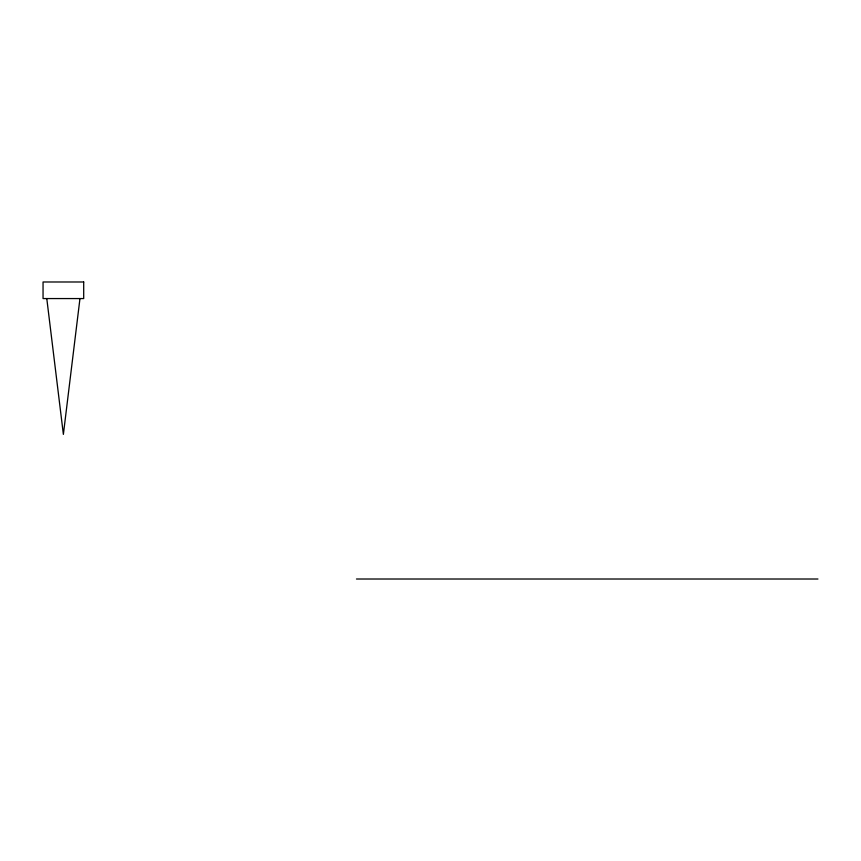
<?xml version="1.0" encoding="UTF-8"?>
<svg xmlns="http://www.w3.org/2000/svg" width="861" height="861" viewBox="0 0 861 861"><rect width="100%" height="100%" fill="white"/><g stroke="black" fill="none" stroke-linecap="round" stroke-linejoin="round"><path stroke-width="1.29" d="M79.965 298.563L63.38 434.385L46.785 298.563M356.476 579.012L817.95 579.012M83.7 281.988L43.05 281.988L43.05 298.563L83.7 298.563L83.7 281.988"/></g></svg>
